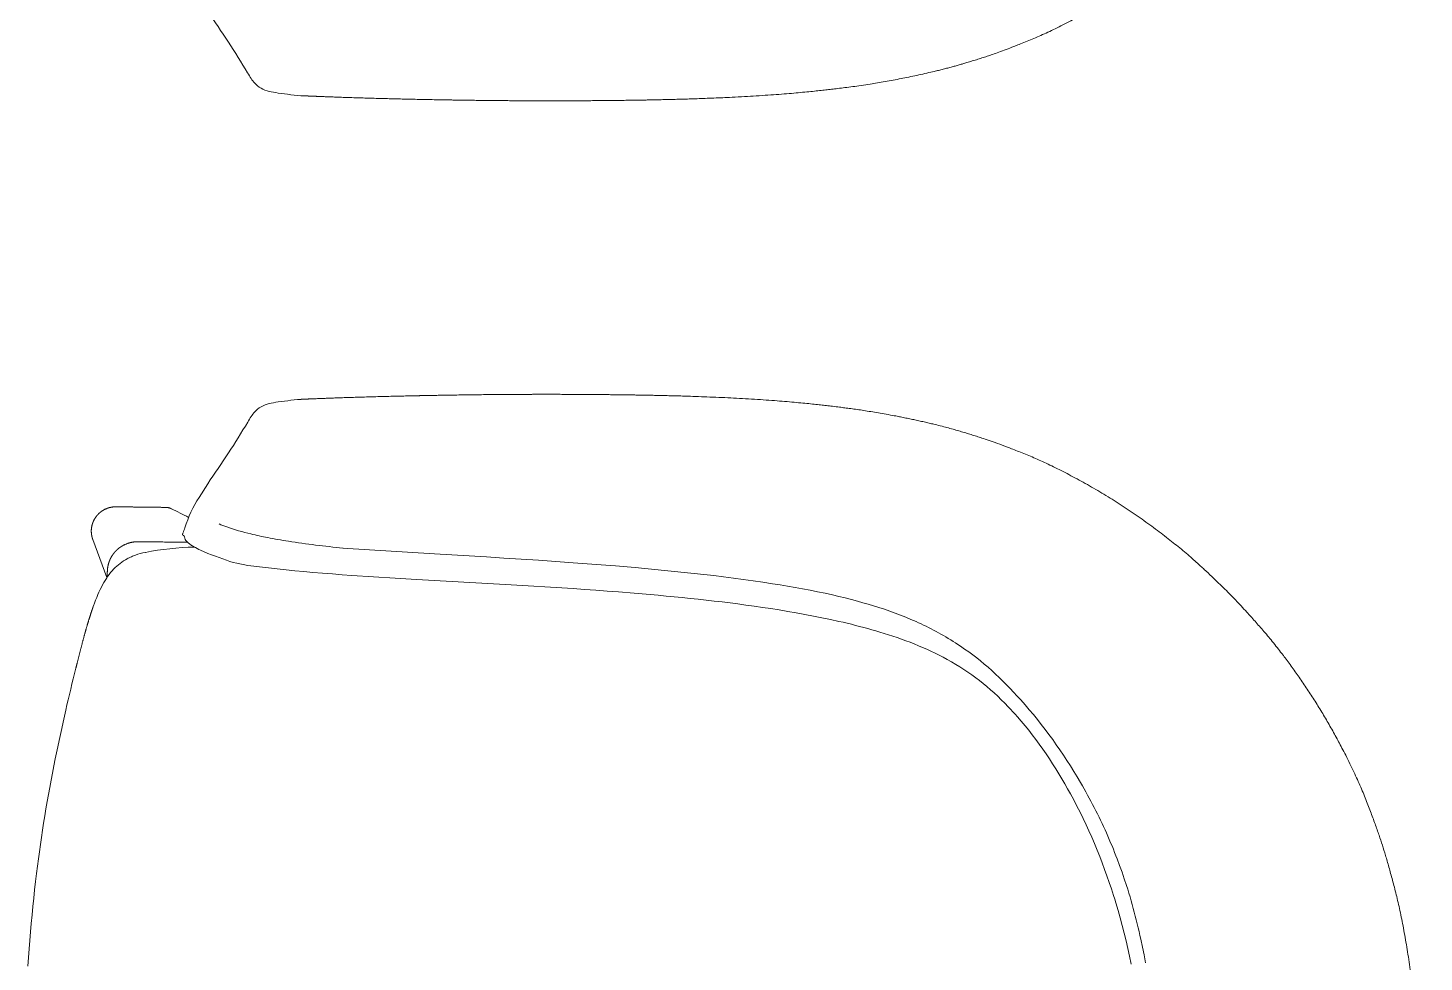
# Model space of a CAD drawing. Header units: millimetres. Extents: x -19300 to 834, y 3250 to 21602.
# Drawn here: x -11456 to -10878, y 16622 to 17009 of the extents above; entities that cross this region are included whole.
import ezdxf

# ---------------------------------------------------------------- set-up
doc = ezdxf.new("R2010")
doc.units = ezdxf.units.MM
doc.header["$LTSCALE"] = 50
doc.layers.add('10', color=255, linetype='Continuous', lineweight=25)
doc.layers.add('Nessuna', color=7, linetype='Continuous', lineweight=5)

# ---------------------------------------------------------------- blocks, each defined once
blk = doc.blocks.new('Gruppo-153')
at = {"layer": '10', "color": 7, "linetype": 'Continuous', "lineweight": 13}
blk.add_line((-11429.38, 16796.71), (-11423.54, 16780.98), dxfattribs=at)
at = {"layer": '10', "color": 7, "linetype": 'Continuous', "lineweight": 13, "flags": 128}
for points in [[(-11343.13, 16854.86), (-11344.53, 16854.73), (-11347.35, 16854.45), (-11348.66, 16854.3), (-11349.96, 16854.14), (-11351.26, 16853.97), (-11352.56, 16853.78), (-11353.57, 16853.62), (-11354.57, 16853.44, 0.048035), (-11358.04, 16852.54)], [(-11358.04, 16852.54, 0.075759), (-11361.16, 16850.75, 0.03916), (-11362.29, 16849.7, 0.037142), (-11363.79, 16847.74, 0.013037), (-11365.23, 16845.4, -0.010076), (-11373.22, 16832.62, -0.004325), (-11381.8, 16819.9), (-11385.39, 16814.23)], [(-11385.39, 16814.23, 0.064128), (-11391.27, 16801.66, -0.026357), (-11392.05, 16799.42), (-11392.15, 16799.18), (-11392.16, 16799.15), (-11392.17, 16799.13), (-11392.18, 16799.1), (-11392.19, 16799.07), (-11392.2, 16799.04), (-11392.21, 16799.01), (-11392.21, 16798.99), (-11392.22, 16798.98), (-11392.22, 16798.96), (-11392.22, 16798.94), (-11392.22, 16798.93), (-11392.22, 16798.91), (-11392.22, 16798.91), (-11392.22, 16798.9), (-11392.22, 16798.89), (-11392.22, 16798.88), (-11392.22, 16798.87), (-11392.22, 16798.87), (-11392.22, 16798.86), (-11392.22, 16798.85), (-11392.22, 16798.84), (-11392.22, 16798.83), (-11392.22, 16798.82), (-11392.22, 16798.82), (-11392.22, 16798.81), (-11392.22, 16798.8), (-11392.21, 16798.79), (-11392.21, 16798.78), (-11392.21, 16798.77), (-11392.21, 16798.77), (-11392.2, 16798.76), (-11392.2, 16798.75), (-11392.2, 16798.74), (-11392.19, 16798.73), (-11392.19, 16798.72), (-11392.18, 16798.72), (-11392.18, 16798.71), (-11392.17, 16798.7), (-11392.17, 16798.69), (-11392.16, 16798.68), (-11392.16, 16798.67), (-11392.15, 16798.67), (-11392.15, 16798.66), (-11392.14, 16798.65), (-11392.13, 16798.64), (-11392.12, 16798.63), (-11392.12, 16798.63), (-11392.11, 16798.62), (-11392.1, 16798.61), (-11392.09, 16798.6), (-11392.08, 16798.59), (-11392.07, 16798.59), (-11392.06, 16798.58), (-11392.05, 16798.57), (-11392.04, 16798.56), (-11392.03, 16798.55), (-11392.02, 16798.55), (-11392.01, 16798.54), (-11392, 16798.53), (-11391.98, 16798.52), (-11391.96, 16798.51), (-11391.93, 16798.49), (-11391.93, 16798.49), (-11391.92, 16798.49), (-11391.92, 16798.49), (-11391.92, 16798.48), (-11391.91, 16798.48), (-11391.91, 16798.48), (-11391.9, 16798.48), (-11391.9, 16798.47), (-11391.89, 16798.47), (-11391.89, 16798.46), (-11391.88, 16798.46), (-11391.87, 16798.46), (-11391.87, 16798.46), (-11391.85, 16798.45), (-11391.84, 16798.45), (-11391.77, 16798.42), (-11391.76, 16798.42), (-11391.75, 16798.42), (-11391.74, 16798.41), (-11391.74, 16798.41), (-11391.73, 16798.41), (-11391.72, 16798.4), (-11391.72, 16798.4), (-11391.71, 16798.4), (-11391.71, 16798.39), (-11391.71, 16798.39), (-11391.7, 16798.39), (-11391.7, 16798.39), (-11391.69, 16798.38), (-11391.69, 16798.38), (-11391.69, 16798.38), (-11391.68, 16798.37), (-11391.67, 16798.36), (-11391.66, 16798.36), (-11391.66, 16798.35), (-11391.65, 16798.34), (-11391.64, 16798.34), (-11391.64, 16798.33), (-11391.63, 16798.32), (-11391.62, 16798.31), (-11391.62, 16798.3), (-11391.61, 16798.29), (-11391.6, 16798.27), (-11391.59, 16798.26), (-11391.58, 16798.25), (-11391.57, 16798.23), (-11391.56, 16798.22), (-11391.56, 16798.2), (-11391.55, 16798.19), (-11391.54, 16798.18), (-11391.54, 16798.16), (-11391.53, 16798.15), (-11391.52, 16798.12), (-11391.51, 16798.09), (-11391.5, 16798.05), (-11391.49, 16798.02), (-11391.48, 16797.99), (-11391.43, 16797.8, 0.168811), (-11390.43, 16795.86), (-11390.3, 16795.73), (-11390.16, 16795.6), (-11390.01, 16795.46), (-11389.86, 16795.33), (-11389.7, 16795.2), (-11389.54, 16795.07), (-11389.37, 16794.94), (-11389.2, 16794.82), (-11388.84, 16794.57), (-11388.47, 16794.32), (-11388.09, 16794.09), (-11387.7, 16793.86), (-11386.92, 16793.42), (-11386.16, 16793.03), (-11385.45, 16792.68), (-11384.82, 16792.37), (-11383.28, 16791.68), (-11381.73, 16791.02), (-11380.16, 16790.4), (-11378.58, 16789.81), (-11374.01, 16788.15), (-11372.61, 16787.65), (-11371.2, 16787.23), (-11369.79, 16786.89), (-11365.16, 16785.96)], [(-11389.7, 16805.94, 0.000206), (-11396.86, 16809.53)], [(-11377.12, 16803.2, 0.013843), (-11373.94, 16801.97, 0.026528), (-11363.93, 16799.05, 0.010781), (-11356.95, 16797.53, 0.009162), (-11348.39, 16796.03, 0.014244), (-11325.74, 16793.21)], [(-11407.7, 16791.43), (-11408.73, 16791.18), (-11409.74, 16790.91), (-11410.71, 16790.63), (-11411.66, 16790.31), (-11412.11, 16790.15), (-11412.55, 16789.98), (-11412.99, 16789.8), (-11413.42, 16789.62), (-11413.85, 16789.43), (-11414.28, 16789.22), (-11414.7, 16789.02), (-11415.12, 16788.8, 0.083488), (-11420.78, 16784.47)], [(-10993.2, 16621.27), (-10993.8, 16624.52), (-10994.45, 16627.77), (-10995.13, 16631.01), (-10995.49, 16632.62), (-10995.85, 16634.23), (-10996.23, 16635.84), (-10996.61, 16637.44), (-10997.01, 16639.05), (-10997.42, 16640.65), (-10997.84, 16642.25), (-10998.27, 16643.84), (-10998.71, 16645.43), (-10999.16, 16647.02), (-10999.62, 16648.61), (-11000.1, 16650.2), (-11000.58, 16651.78), (-11001.08, 16653.36), (-11001.99, 16656.12), (-11002.93, 16658.87), (-11003.91, 16661.6), (-11004.93, 16664.33), (-11005.45, 16665.69), (-11005.98, 16667.04), (-11006.52, 16668.39), (-11007.08, 16669.74), (-11007.64, 16671.08), (-11008.21, 16672.42), (-11008.79, 16673.76), (-11009.38, 16675.1), (-11009.98, 16676.43), (-11010.58, 16677.75), (-11011.2, 16679.08), (-11011.83, 16680.4), (-11012.47, 16681.72), (-11013.11, 16683.03), (-11013.77, 16684.34), (-11014.44, 16685.65), (-11015.11, 16686.95), (-11015.8, 16688.25), (-11016.49, 16689.55), (-11017.19, 16690.84), (-11017.91, 16692.13), (-11018.63, 16693.42), (-11019.36, 16694.7), (-11020.1, 16695.98), (-11021.49, 16698.33), (-11022.89, 16700.64), (-11024.31, 16702.91), (-11025.74, 16705.15), (-11027.19, 16707.35), (-11028.66, 16709.53), (-11030.16, 16711.68), (-11031.67, 16713.8), (-11033.22, 16715.91), (-11034.79, 16717.99), (-11036.39, 16720.06), (-11038.02, 16722.11), (-11039.68, 16724.15), (-11041.39, 16726.18), (-11043.12, 16728.21), (-11044.9, 16730.23), (-11046.38, 16731.87), (-11047.85, 16733.46), (-11049.31, 16735.02), (-11050.79, 16736.53), (-11052.28, 16738.03), (-11053.79, 16739.5), (-11055.34, 16740.96), (-11056.93, 16742.41), (-11058.46, 16743.77), (-11060.01, 16745.1), (-11061.57, 16746.39), (-11063.16, 16747.66), (-11064.78, 16748.91), (-11066.44, 16750.14), (-11068.15, 16751.36), (-11069.92, 16752.57), (-11070.92, 16753.24), (-11071.92, 16753.9), (-11072.93, 16754.54), (-11073.93, 16755.16), (-11074.94, 16755.78), (-11075.95, 16756.38), (-11076.96, 16756.97), (-11077.97, 16757.55), (-11078.98, 16758.12), (-11080, 16758.67), (-11081.02, 16759.22), (-11082.05, 16759.75), (-11083.08, 16760.27), (-11084.11, 16760.78), (-11085.15, 16761.28), (-11086.19, 16761.78), (-11087.23, 16762.26), (-11088.28, 16762.73), (-11089.34, 16763.2), (-11090.4, 16763.65), (-11092.54, 16764.54), (-11094.71, 16765.4), (-11096.9, 16766.23), (-11099.13, 16767.03), (-11101.38, 16767.81), (-11103.67, 16768.56), (-11105.86, 16769.25), (-11108.06, 16769.92), (-11110.27, 16770.56), (-11112.48, 16771.17), (-11115.08, 16771.86), (-11117.69, 16772.53), (-11120.3, 16773.16), (-11122.92, 16773.77), (-11126, 16774.45), (-11129.09, 16775.1), (-11132.18, 16775.72), (-11135.28, 16776.31), (-11138.38, 16776.88), (-11141.49, 16777.42), (-11144.6, 16777.94), (-11147.71, 16778.44), (-11151.77, 16779.06), (-11155.82, 16779.65), (-11159.88, 16780.22), (-11163.95, 16780.76), (-11168.01, 16781.28), (-11172.08, 16781.78), (-11176.16, 16782.25), (-11180.23, 16782.71), (-11184.31, 16783.14), (-11188.39, 16783.56), (-11192.47, 16783.96), (-11196.55, 16784.35), (-11200.63, 16784.73), (-11204.72, 16785.09), (-11212.89, 16785.79), (-11218.82, 16786.27), (-11224.53, 16786.72), (-11230.34, 16787.15), (-11237.52, 16787.65), (-11244.7, 16788.13), (-11251.88, 16788.61), (-11259.06, 16789.07), (-11266.25, 16789.53), (-11273.43, 16789.97), (-11280.61, 16790.4), (-11287.8, 16790.82, -0.002048), (-11323.7, 16793.07), (-11325.72, 16793.21)], [(-11420.81, 16784.45, 0.035678), (-11423.18, 16781.5, 0.028722), (-11425.33, 16778), (-11425.86, 16776.99), (-11426.36, 16775.97), (-11426.85, 16774.94), (-11427.31, 16773.9), (-11427.79, 16772.76), (-11428.25, 16771.61), (-11428.71, 16770.41), (-11429.15, 16769.2)], [(-11436.45, 16743.37, 0.00442), (-11440.61, 16726, 0.006758), (-11444.97, 16705.82), (-11445.57, 16702.87), (-11446.14, 16699.92), (-11446.71, 16696.96), (-11447.25, 16694.01), (-11447.79, 16691.05), (-11448.31, 16688.09), (-11448.82, 16685.13), (-11449.31, 16682.16), (-11449.79, 16679.19), (-11450.25, 16676.22), (-11450.7, 16673.25), (-11451.13, 16670.27), (-11451.55, 16667.29), (-11451.96, 16664.32), (-11452.35, 16661.34), (-11452.73, 16658.35), (-11453.14, 16654.95), (-11453.53, 16651.52), (-11453.9, 16648.08), (-11454.26, 16644.61), (-11454.6, 16641.13), (-11454.92, 16637.63), (-11455.23, 16634.11), (-11455.52, 16630.58), (-11455.79, 16627.04), (-11456.05, 16623.49), (-11456.3, 16619.93)]]:
    blk.add_lwpolyline(points, format="xyb", dxfattribs=at)
blk.add_lwpolyline([(-10999.15, 16620.77), (-10999.83, 16623.99), (-11000.54, 16627.2), (-11001.28, 16630.39), (-11002.06, 16633.57), (-11002.87, 16636.73), (-11003.71, 16639.87), (-11004.59, 16642.99), (-11005.5, 16646.09), (-11005.97, 16647.63), (-11006.45, 16649.16), (-11007.33, 16651.88), (-11008.23, 16654.59), (-11009.17, 16657.29), (-11010.14, 16659.99), (-11011.15, 16662.67), (-11012.18, 16665.35), (-11013.25, 16668.01), (-11014.35, 16670.67), (-11015.48, 16673.31), (-11016.65, 16675.93), (-11017.84, 16678.54), (-11019.07, 16681.13), (-11020.33, 16683.7), (-11021.62, 16686.26), (-11022.95, 16688.79), (-11024.3, 16691.31), (-11025.47, 16693.42), (-11026.67, 16695.51), (-11027.89, 16697.61), (-11029.14, 16699.68), (-11030.42, 16701.75), (-11031.72, 16703.81), (-11033.05, 16705.84), (-11034.41, 16707.86), (-11035.8, 16709.86), (-11037.21, 16711.85), (-11038.65, 16713.8), (-11040.11, 16715.74), (-11041.6, 16717.65), (-11043.12, 16719.53), (-11044.66, 16721.39), (-11046.23, 16723.21), (-11047.18, 16724.29), (-11048.14, 16725.35), (-11049.11, 16726.41), (-11050.1, 16727.45), (-11051.53, 16728.92), (-11052.97, 16730.36), (-11054.42, 16731.76), (-11055.9, 16733.13), (-11057.39, 16734.46), (-11058.89, 16735.75), (-11060.42, 16737.02), (-11061.97, 16738.25), (-11063.54, 16739.44), (-11065.14, 16740.61), (-11066.77, 16741.75), (-11068.42, 16742.86), (-11070.11, 16743.94), (-11071.82, 16745), (-11073.57, 16746.03), (-11075.36, 16747.03), (-11077.03, 16747.93), (-11078.71, 16748.8), (-11080.41, 16749.65), (-11082.11, 16750.46), (-11083.82, 16751.24), (-11085.54, 16752), (-11087.27, 16752.74), (-11089.01, 16753.45), (-11090.76, 16754.13), (-11092.52, 16754.8), (-11094.3, 16755.44), (-11096.08, 16756.07), (-11097.87, 16756.67), (-11099.67, 16757.26), (-11101.49, 16757.83), (-11103.31, 16758.39), (-11104.95, 16758.88), (-11106.61, 16759.36), (-11108.28, 16759.82), (-11109.96, 16760.28), (-11111.65, 16760.73), (-11113.36, 16761.16), (-11115.07, 16761.59), (-11116.8, 16762.01), (-11118.53, 16762.42), (-11120.27, 16762.82), (-11123.77, 16763.6), (-11127.29, 16764.33), (-11130.82, 16765.04), (-11134.36, 16765.71), (-11137.9, 16766.35), (-11141.44, 16766.96), (-11144.96, 16767.54), (-11148.47, 16768.09), (-11151.95, 16768.62), (-11155.4, 16769.12), (-11158.81, 16769.59), (-11162.08, 16770.02), (-11165.36, 16770.44), (-11168.65, 16770.85), (-11171.94, 16771.24), (-11175.25, 16771.62), (-11178.56, 16771.99), (-11181.87, 16772.34), (-11185.18, 16772.68), (-11188.5, 16773.01), (-11191.82, 16773.33), (-11195.13, 16773.64), (-11198.44, 16773.93), (-11205.05, 16774.5), (-11211.63, 16775.02), (-11216.31, 16775.38), (-11220.99, 16775.73), (-11225.67, 16776.06), (-11230.35, 16776.38), (-11239.71, 16776.99), (-11249.06, 16777.56), (-11258.4, 16778.11), (-11295.25, 16780.21), (-11304.19, 16780.74), (-11313.13, 16781.3), (-11322.07, 16781.89), (-11326.11, 16782.17), (-11330.15, 16782.47), (-11334.18, 16782.78), (-11338.21, 16783.11), (-11341.96, 16783.43), (-11345.68, 16783.78), (-11349.25, 16784.13), (-11365.16, 16785.96)], dxfattribs=at)
at = {"layer": '10', "color": 7, "linetype": 'Continuous', "lineweight": 13}
blk.add_arc((-11384.27, 16670.47), 123.2, 91.41349, 100.9371, dxfattribs=at)
for points, weights, knots in [([(-11343.14, 16854.86), (-11343.14, 16854.86), (-11342.59, 16854.89), (-11341.45, 16854.94), (-11340.23, 16854.99), (-11338.56, 16855.06), (-11335.96, 16855.16), (-11332.43, 16855.3), (-11326.74, 16855.51), (-11318.96, 16855.76), (-11315.11, 16855.87), (-11297.29, 16856.37), (-11279.47, 16856.64), (-11239.91, 16857.27), (-11200.36, 16856.59), (-11195.76, 16856.5), (-11181.87, 16856.16), (-11163.21, 16855.4), (-11144.59, 16854.2), (-11130.8, 16852.9), (-11122.11, 16851.91), (-11109.68, 16850.27), (-11093.17, 16847.37), (-11076.82, 16843.63), (-11064.76, 16840.08), (-11053.37, 16836.31), (-11031.71, 16827.55), (-11004.53, 16812.38), (-10979.3, 16794), (-10962, 16778.01), (-10951.27, 16766.9), (-10936.51, 16749.81), (-10919.58, 16725.07), (-10905.57, 16698.5), (-10897.37, 16677.27), (-10892.66, 16662.57), (-10886.79, 16639.78), (-10881.88, 16608.5), (-10879.34, 16576.89), (-10878.82, 16553.38), (-10878.82, 16537.88), (-10879.34, 16514.37), (-10881.88, 16482.76), (-10886.79, 16451.48), (-10892.66, 16428.69), (-10897.37, 16413.99), (-10905.57, 16392.77), (-10919.58, 16366.19), (-10936.51, 16341.45), (-10951.27, 16324.36), (-10962, 16313.25), (-10979.3, 16297.26), (-11004.53, 16278.88), (-11031.71, 16263.71), (-11053.37, 16254.95), (-11064.76, 16251.18), (-11076.82, 16247.63), (-11093.17, 16243.89), (-11109.68, 16240.99), (-11122.11, 16239.35), (-11130.8, 16238.36), (-11144.59, 16237.06), (-11163.21, 16235.86), (-11181.87, 16235.1), (-11195.76, 16234.76), (-11200.36, 16234.67), (-11239.91, 16233.99), (-11279.47, 16234.62), (-11297.29, 16234.89), (-11315.11, 16235.39), (-11318.96, 16235.5), (-11326.74, 16235.76), (-11332.43, 16235.96), (-11335.96, 16236.1), (-11338.56, 16236.2), (-11341.06, 16236.31), (-11343.41, 16236.41), (-11344.2, 16236.45)], [1, 1, 1, 1, 1, 1, 1, 1, 1, 1, 1, 0.999976790742, 1, 0.999862177756, 1, 1, 1, 1, 1, 1, 1, 1, 1, 1, 1, 1, 1, 1, 1, 1, 1, 1, 1, 1, 1, 1, 1, 1, 1, 1, 1, 1, 1, 1, 1, 1, 1, 1, 1, 1, 1, 1, 1, 1, 1, 1, 1, 1, 1, 1, 1, 1, 1, 1, 1, 1, 0.999862177756, 1, 0.999976790742, 1, 1, 1, 1, 1, 1, 1, 1, 1], [0, 0, 0, 0.009388, 0.018776, 0.028164, 0.037552, 0.04694, 0.056328, 0.065716, 0.075104, 0.084493, 0.084493, 0.127979, 0.127979, 0.22448, 0.22448, 0.235688, 0.246897, 0.258105, 0.269314, 0.280522, 0.291731, 0.302939, 0.314148, 0.325357, 0.336565, 0.347774, 0.358982, 0.370191, 0.381399, 0.392608, 0.403816, 0.415025, 0.426233, 0.437442, 0.44865, 0.459859, 0.471067, 0.482276, 0.493485, 0.504693, 0.515902, 0.52711, 0.538319, 0.549527, 0.560736, 0.571944, 0.583153, 0.594361, 0.60557, 0.616778, 0.627987, 0.639195, 0.650404, 0.661613, 0.672821, 0.68403, 0.695238, 0.706447, 0.717655, 0.728864, 0.740072, 0.751281, 0.762489, 0.773698, 0.784906, 0.784906, 0.881407, 0.881407, 0.924894, 0.924894, 0.934282, 0.94367, 0.953058, 0.962447, 0.971835, 0.990612, 1, 1, 1]), ([(-11436.44, 16743.41), (-11435.98, 16745.27), (-11435.03, 16749.03), (-11434.1, 16752.61), (-11433.19, 16756.03), (-11432.73, 16757.71), (-11431.88, 16760.76), (-11430.95, 16763.79), (-11430.74, 16764.48), (-11430.29, 16765.87), (-11429.95, 16766.89), (-11429.62, 16767.89), (-11429.28, 16768.85), (-11429.16, 16769.17)], [1, 1, 1, 1, 1, 1, 0.999892947675, 1, 1, 1, 1, 1, 1, 1], [0, 0, 0, 0.120283, 0.240565, 0.360848, 0.481131, 0.481131, 0.699113, 0.699113, 0.749261, 0.799408, 0.849556, 0.949852, 1, 1, 1])]:
    blk.add_rational_spline(points, weights, degree=2, knots=knots, dxfattribs=at)
for points, knots in [([(-11430.04, 16800.29), (-11430.04, 16800.54), (-11429.99, 16801.28), (-11429.84, 16802.26), (-11429.66, 16802.98), (-11429.56, 16803.27), (-11429.51, 16803.45), (-11429.44, 16803.63), (-11429.38, 16803.8), (-11429.29, 16804.03), (-11429.04, 16804.61), (-11428.57, 16805.47), (-11428.22, 16805.98), (-11428.08, 16806.19), (-11427.97, 16806.34), (-11427.89, 16806.43), (-11427.83, 16806.51), (-11427.79, 16806.56), (-11427.6, 16806.8), (-11427.22, 16807.21), (-11426.85, 16807.58), (-11426.29, 16808.07), (-11425.69, 16808.51), (-11425.43, 16808.68), (-11425.33, 16808.75), (-11425.12, 16808.88), (-11424.79, 16809.07), (-11424.19, 16809.38), (-11423.27, 16809.75), (-11422.68, 16809.93), (-11422.44, 16809.99), (-11422.26, 16810.03), (-11422.07, 16810.08), (-11421.89, 16810.11), (-11421.34, 16810.22), (-11420.35, 16810.31), (-11419.85, 16810.3)], [0, 0, 0, 0.025, 0.075, 0.125, 0.15, 0.175, 0.225, 0.25, 0.275, 0.3, 0.325, 0.35, 0.375, 0.4, 0.425, 0.45, 0.475, 0.5, 0.525, 0.55, 0.575, 0.625, 0.65, 0.675, 0.7, 0.725, 0.75, 0.775, 0.8, 0.825, 0.85, 0.875, 0.925, 0.95, 0.975, 1, 1, 1]), ([(-11419.85, 16810.3), (-11415.3, 16810.26), (-11408.79, 16810.19), (-11402.29, 16810.11), (-11399.04, 16810.06)], [0, 0, 0, 0.538462, 0.769231, 1, 1, 1]), ([(-11399.04, 16810.06), (-11398.66, 16810.05), (-11397.94, 16809.94), (-11397.55, 16809.81), (-11397.46, 16809.78), (-11397.38, 16809.75), (-11397.29, 16809.72), (-11397.17, 16809.67), (-11397.05, 16809.62), (-11396.93, 16809.56), (-11396.86, 16809.53)], [0, 0, 0, 0.1, 0.2, 0.3, 0.5, 0.6, 0.7, 0.8, 0.9, 1, 1, 1]), ([(-11423.54, 16780.98), (-11423.51, 16781.49), (-11423.44, 16782.72), (-11423.38, 16783.69), (-11423.35, 16784.22), (-11423.33, 16784.46), (-11423.29, 16784.84), (-11423.15, 16785.76), (-11422.93, 16786.65), (-11422.8, 16787.06), (-11422.73, 16787.28), (-11422.68, 16787.43), (-11422.65, 16787.5), (-11422.59, 16787.68), (-11422.48, 16787.97), (-11422.18, 16788.69), (-11421.6, 16789.77), (-11421.17, 16790.41), (-11420.99, 16790.66), (-11420.85, 16790.85), (-11420.76, 16790.97), (-11420.69, 16791.06), (-11420.64, 16791.12), (-11420.39, 16791.43), (-11419.93, 16791.94), (-11419.46, 16792.4), (-11418.78, 16793.02), (-11418.03, 16793.57), (-11417.71, 16793.78), (-11417.58, 16793.87), (-11417.45, 16793.95), (-11417.32, 16794.03), (-11417.12, 16794.15), (-11416.85, 16794.3), (-11416.16, 16794.66), (-11415.03, 16795.12), (-11414.29, 16795.34), (-11413.99, 16795.42), (-11413.8, 16795.47), (-11413.69, 16795.5), (-11413.57, 16795.52), (-11413.46, 16795.55), (-11413.31, 16795.58), (-11412.62, 16795.71), (-11411.39, 16795.82), (-11410.77, 16795.82)], [0, 0, 0, 0.021277, 0.042553, 0.06383, 0.085106, 0.106383, 0.12766, 0.170213, 0.191489, 0.212766, 0.234043, 0.255319, 0.276596, 0.297872, 0.319149, 0.340426, 0.361702, 0.382979, 0.404255, 0.425532, 0.446809, 0.468085, 0.489362, 0.510638, 0.531915, 0.553191, 0.595745, 0.617021, 0.638298, 0.659574, 0.680851, 0.702128, 0.723404, 0.744681, 0.765957, 0.787234, 0.808511, 0.829787, 0.851064, 0.893617, 0.914894, 0.93617, 0.957447, 0.978723, 1, 1, 1]), ([(-11410.77, 16795.82), (-11404.83, 16795.76), (-11396.31, 16795.69), (-11392.18, 16795.65), (-11390.18, 16795.62)], [0, 0, 0, 0.534541, 0.76727, 1, 1, 1])]:
    blk.add_open_spline(points, degree=2, knots=knots, dxfattribs=at)
blk.add_open_spline([(-11429.39, 16796.71), (-11429.45, 16796.87), (-11429.56, 16797.19), (-11429.66, 16797.54), (-11429.75, 16797.89), (-11429.81, 16798.14), (-11429.83, 16798.26), (-11429.94, 16798.81), (-11430.04, 16799.79), (-11430.04, 16800.29)], degree=2, dxfattribs=at)
blk = doc.blocks.new('Gruppo-154')
at = {"layer": '10', "color": 7, "linetype": 'Continuous', "lineweight": 13, "flags": 128}
for points in [[(-11385.41, 17021.38), (-11381.82, 17015.7, -0.004325), (-11373.24, 17002.99, -0.010076), (-11365.25, 16990.2, 0.013037), (-11363.81, 16987.87, 0.037142), (-11362.31, 16985.91, 0.03916), (-11361.18, 16984.85, 0.075759), (-11358.06, 16983.07)], [(-11358.06, 16983.07, 0.048035), (-11354.6, 16982.17), (-11353.6, 16981.99), (-11352.58, 16981.82), (-11351.28, 16981.63), (-11349.98, 16981.46), (-11348.68, 16981.3), (-11347.37, 16981.16), (-11344.55, 16980.87), (-11343.15, 16980.74)]]:
    blk.add_lwpolyline(points, format="xyb", dxfattribs=at)
at = {"layer": '10', "color": 7, "linetype": 'Continuous', "lineweight": 13}
blk.add_rational_spline([(-11342.08, 17599.15), (-11342.09, 17599.15), (-11341.54, 17599.18), (-11340.4, 17599.23), (-11339.17, 17599.28), (-11337.51, 17599.35), (-11334.91, 17599.46), (-11331.38, 17599.59), (-11325.69, 17599.8), (-11317.91, 17600.05), (-11314.06, 17600.16), (-11296.24, 17600.67), (-11278.42, 17600.93), (-11238.86, 17601.56), (-11199.3, 17600.88), (-11194.71, 17600.8), (-11180.82, 17600.46), (-11162.16, 17599.69), (-11143.54, 17598.5), (-11129.75, 17597.19), (-11121.06, 17596.2), (-11108.63, 17594.57), (-11092.12, 17591.67), (-11075.77, 17587.92), (-11063.71, 17584.38), (-11052.32, 17580.6), (-11030.65, 17571.84), (-11003.48, 17556.68), (-10978.25, 17538.29), (-10960.95, 17522.3), (-10950.22, 17511.19), (-10935.45, 17494.1), (-10918.53, 17469.36), (-10904.52, 17442.79), (-10896.32, 17421.57), (-10891.61, 17406.86), (-10885.74, 17384.07), (-10880.82, 17352.79), (-10878.29, 17321.19), (-10877.77, 17297.67), (-10877.77, 17282.18), (-10878.29, 17258.66), (-10880.82, 17227.06), (-10885.74, 17195.77), (-10891.61, 17172.98), (-10896.32, 17158.28), (-10904.52, 17137.06), (-10918.53, 17110.48), (-10935.45, 17085.75), (-10950.22, 17068.65), (-10960.95, 17057.54), (-10978.25, 17041.55), (-11003.48, 17023.17), (-11030.65, 17008), (-11052.32, 16999.24), (-11063.71, 16995.47), (-11075.77, 16991.93), (-11092.12, 16988.18), (-11108.63, 16985.28), (-11121.06, 16983.64), (-11129.75, 16982.66), (-11143.54, 16981.35), (-11162.16, 16980.16), (-11180.82, 16979.39), (-11194.71, 16979.05), (-11199.3, 16978.96), (-11238.86, 16978.28), (-11278.42, 16978.92), (-11296.24, 16979.18), (-11314.06, 16979.69), (-11317.91, 16979.8), (-11325.69, 16980.05), (-11331.38, 16980.25), (-11334.91, 16980.39), (-11337.51, 16980.5), (-11340.01, 16980.6), (-11342.36, 16980.7), (-11343.15, 16980.74)], [1, 1, 1, 1, 1, 1, 1, 1, 1, 1, 1, 0.999976790744, 1, 0.999862177756, 1, 1, 1, 1, 1, 1, 1, 1, 1, 1, 1, 1, 1, 1, 1, 1, 1, 1, 1, 1, 1, 1, 1, 1, 1, 1, 1, 1, 1, 1, 1, 1, 1, 1, 1, 1, 1, 1, 1, 1, 1, 1, 1, 1, 1, 1, 1, 1, 1, 1, 1, 1, 0.999862177756, 1, 0.999976790743, 1, 1, 1, 1, 1, 1, 1, 1, 1], degree=2, knots=[0, 0, 0, 0.009388, 0.018776, 0.028164, 0.037552, 0.04694, 0.056328, 0.065716, 0.075104, 0.084493, 0.084493, 0.127979, 0.127979, 0.22448, 0.22448, 0.235688, 0.246897, 0.258105, 0.269314, 0.280522, 0.291731, 0.302939, 0.314148, 0.325357, 0.336565, 0.347774, 0.358982, 0.370191, 0.381399, 0.392608, 0.403816, 0.415025, 0.426233, 0.437442, 0.44865, 0.459859, 0.471067, 0.482276, 0.493485, 0.504693, 0.515902, 0.52711, 0.538319, 0.549527, 0.560736, 0.571944, 0.583153, 0.594361, 0.60557, 0.616778, 0.627987, 0.639195, 0.650404, 0.661613, 0.672821, 0.68403, 0.695238, 0.706447, 0.717655, 0.728864, 0.740072, 0.751281, 0.762489, 0.773698, 0.784906, 0.784906, 0.881407, 0.881407, 0.924894, 0.924894, 0.934282, 0.94367, 0.953058, 0.962447, 0.971835, 0.990612, 1, 1, 1], dxfattribs=at)
blk = doc.blocks.new('Gruppo-155')
at = {"layer": 'Nessuna', "color": 7, "transparency": 33554687}
for name in ['Gruppo-154', 'Gruppo-153']:
    blk.add_blockref(name, (0, 0), dxfattribs=at)

msp = doc.modelspace()

# ---------------------------------------------------------------- block references
at = {"layer": 'Nessuna', "color": 7, "transparency": 33554687}
msp.add_blockref('Gruppo-155', (0, 0), dxfattribs=at)

doc.saveas('drawing.dxf')
